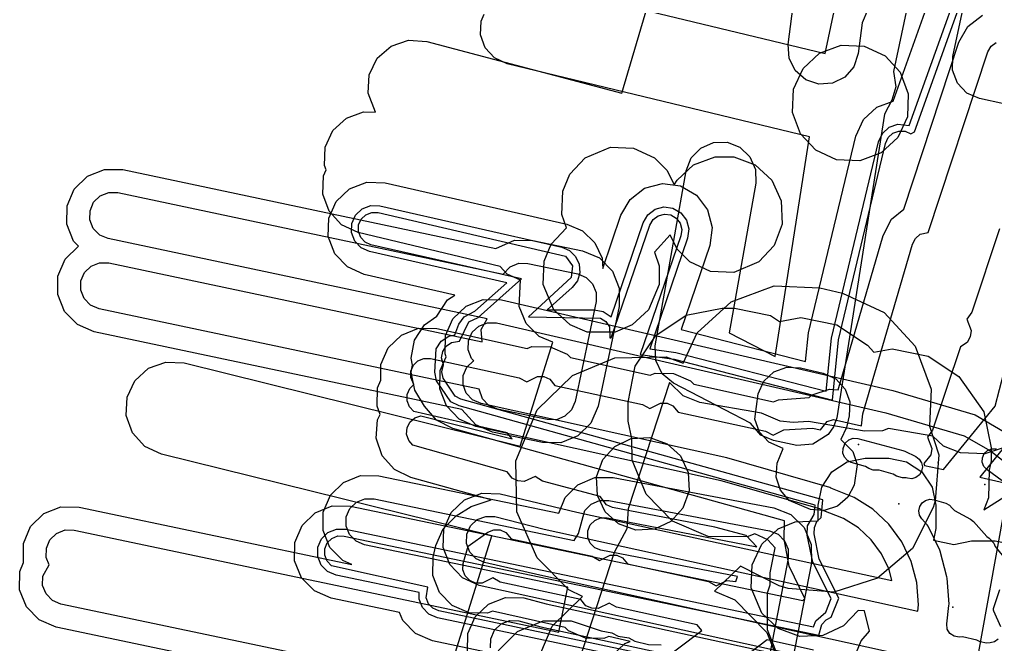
# Model space of a CAD drawing. Header units: metres. Extents: x 3158 to 3711, y 9867 to 11440.
# Drawn here: x 3331.18 to 3372.68, y 10822.32 to 10848.9 of the extents above; entities that cross this region are included whole.
import ezdxf

# ---------------------------------------------------------------- set-up
doc = ezdxf.new("R2010")
doc.units = ezdxf.units.M
for name, color, linetype in [('AI_GREENING_EXCLUSIONS', 1, 'Continuous'), ('AI_GREENING_LAWN', 82, 'Continuous'), ('AI_GREENING_REJECTED', 6, 'Continuous')]:
    doc.layers.add(name, color=color, linetype=linetype)

msp = doc.modelspace()

# ---------------------------------------------------------------- linework, layer by layer
at = {"layer": 'AI_GREENING_EXCLUSIONS'}
for points in [[(3367.25, 10849.323), (3367.012, 10848.762), (3366.843, 10847.451), (3366.656, 10846.896), (3366.271, 10846.455), (3365.746, 10846.195), (3365.163, 10846.156), (3364.608, 10846.342), (3364.167, 10846.727), (3364.167, 10846.727), (3363.907, 10847.252), (3363.867, 10847.836), (3365.441, 10860.007)], [(3349.359, 10820.863), (3351.266, 10826.933), (3337.212, 10830.411), (3336.505, 10830.742), (3335.979, 10831.319), (3335.715, 10832.053), (3335.751, 10832.832), (3336.082, 10833.539), (3336.659, 10834.065), (3337.393, 10834.33), (3338.172, 10834.293), (3352.467, 10830.756), (3353.858, 10835.184), (3353.277, 10835.422), (3352.722, 10835.971), (3352.42, 10836.691), (3352.483, 10837.814), (3351.913, 10838.076), (3351.611, 10838.403), (3345.579, 10839.846), (3344.87, 10840.172), (3344.34, 10840.744), (3344.069, 10841.476), (3344.099, 10842.256), (3344.215, 10842.507), (3344.146, 10842.692), (3344.176, 10843.471), (3344.502, 10844.18), (3345.075, 10844.711), (3345.807, 10844.981), (3346.314, 10844.962), (3345.997, 10845.775), (3346.047, 10846.554), (3346.391, 10847.254), (3346.977, 10847.769), (3347.715, 10848.021), (3348.494, 10847.972), (3356.784, 10845.763), (3360.508, 10858.36)], [(3352.76, 10850.518), (3365.433, 10847.461), (3367.753, 10858.345)], [(3370.688, 10857.725), (3368.337, 10846.696), (3368.439, 10846.039), (3368.272, 10845.478), (3367.953, 10844.872), (3365.928, 10831.956), (3365.791, 10831.575), (3365.557, 10831.244), (3364.911, 10830.837), (3364.229, 10830.786), (3363.235, 10830.996), (3362.698, 10831.227), (3362.258, 10831.726), (3358.992, 10833.429), (3358.508, 10833.83), (3358.231, 10834.393), (3358.209, 10835.021), (3359.529, 10842.467), (3359.741, 10843.012), (3360.146, 10843.435), (3360.682, 10843.67), (3361.267, 10843.682), (3361.813, 10843.469), (3362.235, 10843.064), (3362.47, 10842.528), (3362.483, 10841.943), (3361.355, 10835.58), (3361.355, 10835.58), (3363.303, 10834.565), (3364.768, 10843.919), (3351.909, 10847.021), (3351.378, 10847.266), (3350.981, 10847.696), (3350.779, 10848.246), (3350.802, 10848.83), (3350.939, 10849.125)], [(3354.783, 10821.202), (3348.738, 10822.478), (3348.02, 10822.785), (3347.475, 10823.343), (3347.34, 10823.681), (3344.432, 10824.288), (3343.714, 10824.594), (3343.167, 10825.151), (3342.876, 10825.875), (3342.883, 10826.655), (3343.189, 10827.373), (3343.746, 10827.92), (3344.47, 10828.211), (3345.25, 10828.204), (3364.493, 10824.186), (3364.574, 10824.275), (3363.91, 10825.643), (3363.691, 10826.8), (3363.708, 10827.571), (3349.598, 10831.505), (3348.901, 10831.857), (3348.393, 10832.449), (3347.991, 10833.134), (3347.832, 10833.898), (3347.888, 10834.199), (3347.826, 10834.498), (3347.97, 10835.265), (3348.397, 10835.918), (3348.929, 10836.281), (3349.381, 10836.977), (3349.691, 10837.179), (3345.833, 10838.057), (3345.121, 10838.375), (3344.584, 10838.942), (3344.306, 10839.671), (3344.327, 10840.451), (3344.646, 10841.163), (3345.212, 10841.7), (3345.941, 10841.979), (3346.721, 10841.957), (3354.454, 10840.197), (3355.121, 10839.909), (3355.642, 10839.403), (3355.947, 10838.744), (3355.976, 10838.317), (3356.749, 10840.577), (3357.14, 10841.252), (3357.76, 10841.726), (3358.515, 10841.926), (3359.288, 10841.822), (3359.963, 10841.431), (3360.437, 10840.811), (3360.637, 10840.057), (3360.534, 10839.283), (3359.314, 10835.716), (3364.597, 10834.348), (3364.734, 10835.576), (3366.736, 10843.934), (3367.062, 10844.643), (3367.635, 10845.173), (3368.322, 10845.427), (3371.375, 10853.979)], [(3357.766, 10821.595), (3348.944, 10823.456), (3348.585, 10823.61), (3348.313, 10823.889), (3348.168, 10824.251), (3348.171, 10824.529), (3344.636, 10825.267), (3344.277, 10825.42), (3344.004, 10825.698), (3343.858, 10826.06), (3343.862, 10826.451), (3344.015, 10826.81), (3344.293, 10827.083), (3344.655, 10827.229), (3345.046, 10827.225), (3364.941, 10823.071), (3365.033, 10823.324), (3365.464, 10823.69), (3365.695, 10824.279), (3364.909, 10825.822), (3364.676, 10826.974), (3364.684, 10827.364), (3364.975, 10827.849), (3365.013, 10828.246), (3349.866, 10832.468), (3349.518, 10832.644), (3348.911, 10833.526), (3348.832, 10833.908), (3348.898, 10834.892), (3349.111, 10835.218), (3349.434, 10835.438), (3349.694, 10835.493), (3349.859, 10835.94), (3350.08, 10836.261), (3350.537, 10836.498), (3351.893, 10837.703), (3346.055, 10839.032), (3345.699, 10839.191), (3345.431, 10839.475), (3345.292, 10839.839), (3345.302, 10840.229), (3345.461, 10840.585), (3345.745, 10840.853), (3346.109, 10840.993), (3346.499, 10840.982), (3354.232, 10839.222), (3354.565, 10839.078), (3354.826, 10838.825), (3354.978, 10838.495), (3355.003, 10838.133), (3354.897, 10837.785), (3354.674, 10837.499), (3353.612, 10836.555), (3355.617, 10836.555), (3356, 10836.479), (3356.329, 10836.256), (3357.695, 10840.253), (3357.891, 10840.591), (3358.201, 10840.828), (3358.578, 10840.928), (3358.965, 10840.876), (3359.302, 10840.68), (3359.539, 10840.37), (3359.639, 10839.993), (3359.587, 10839.607), (3357.978, 10834.899), (3359.089, 10834.743), (3365.48, 10833.086), (3365.707, 10835.343), (3367.709, 10843.701), (3367.872, 10844.056), (3368.158, 10844.321), (3368.524, 10844.456), (3369.015, 10844.394), (3372.361, 10853.767)], [(3359.128, 10821.614), (3349.006, 10823.75), (3348.755, 10823.857), (3348.564, 10824.053), (3348.462, 10824.306), (3348.542, 10824.758), (3344.447, 10825.668), (3344.255, 10825.863), (3344.153, 10826.116), (3344.156, 10826.389), (3344.263, 10826.64), (3344.458, 10826.832), (3344.711, 10826.934), (3344.984, 10826.931), (3365.166, 10822.718), (3365.29, 10823.168), (3365.474, 10823.37), (3365.695, 10823.473), (3366.024, 10824.294), (3365.183, 10825.944), (3364.971, 10827.026), (3364.977, 10827.299), (3365.087, 10827.549), (3365.263, 10827.718), (3365.336, 10828.467), (3349.947, 10832.757), (3349.703, 10832.881), (3349.187, 10833.644), (3349.132, 10833.911), (3349.203, 10834.212), (3349.126, 10834.511), (3349.176, 10834.78), (3349.326, 10835.008), (3349.551, 10835.162), (3349.888, 10835.219), (3350.289, 10836.047), (3350.682, 10836.226), (3352.528, 10837.866), (3346.122, 10839.324), (3345.873, 10839.436), (3345.685, 10839.634), (3345.587, 10839.889), (3345.595, 10840.162), (3345.706, 10840.412), (3345.905, 10840.6), (3346.16, 10840.697), (3346.433, 10840.69), (3354.399, 10838.829), (3354.688, 10838.421), (3354.631, 10837.924), (3352.823, 10836.255), (3355.885, 10836.202), (3356.112, 10836.05), (3356.264, 10835.823), (3356.278, 10835.36), (3356.341, 10835.364), (3357.979, 10840.156), (3358.116, 10840.393), (3358.333, 10840.558), (3358.597, 10840.629), (3358.868, 10840.592), (3359.104, 10840.455), (3359.27, 10840.238), (3359.34, 10839.974), (3359.304, 10839.704), (3357.576, 10834.65), (3359.013, 10834.453), (3365.744, 10832.708), (3365.998, 10835.273), (3368, 10843.631), (3368.115, 10843.88), (3368.315, 10844.065), (3368.571, 10844.16), (3368.844, 10844.149), (3369.076, 10844.042), (3369.238, 10844.127), (3372.657, 10853.703)], [(3356.345, 10821.824), (3356.913, 10822.359), (3357.139, 10822.445), (3356.23, 10822.655), (3356.02, 10822.572), (3355.24, 10822.586), (3354.525, 10822.897), (3354.384, 10823.043), (3351.286, 10823.728), (3351.076, 10823.646), (3350.296, 10823.659), (3349.58, 10823.97), (3349.038, 10824.532), (3348.752, 10825.258), (3348.766, 10826.038), (3348.879, 10826.525), (3349.19, 10827.241), (3349.751, 10827.783), (3350.382, 10828.188), (3351.235, 10828.472), (3347.815, 10829.418), (3347.115, 10829.763), (3346.6, 10830.349), (3346.348, 10831.088), (3346.399, 10831.867), (3346.517, 10832.106), (3346.381, 10832.451), (3346.394, 10833.231), (3346.534, 10833.556), (3346.546, 10834.221), (3346.856, 10834.937), (3347.417, 10835.48), (3348.143, 10835.766), (3348.923, 10835.753), (3352.757, 10834.911), (3352.966, 10834.994), (3353.747, 10834.981), (3354.462, 10834.67), (3354.603, 10834.524), (3357.998, 10833.777), (3358.207, 10833.86), (3358.988, 10833.847), (3359.704, 10833.536), (3359.845, 10833.39), (3363.239, 10832.643), (3363.449, 10832.726), (3364.749, 10832.819), (3364.877, 10832.931), (3365.616, 10833.181), (3365.985, 10833.156), (3367.899, 10839.715), (3368.259, 10840.407), (3368.776, 10840.841), (3371.122, 10847.933), (3371.507, 10848.611), (3372.122, 10849.091)], [(3373.035, 10845.313), (3372.001, 10845.541), (3371.466, 10845.776), (3371.061, 10846.198), (3370.848, 10846.742), (3370.859, 10847.326), (3371.309, 10849.384)], [(3358.127, 10821.346), (3360.19, 10822.912), (3359.993, 10823.156), (3356.564, 10823.9), (3356.244, 10824.081), (3355.789, 10823.852), (3355.516, 10823.856), (3355.265, 10823.965), (3355.049, 10824.229), (3351.62, 10824.973), (3351.3, 10825.154), (3350.845, 10824.925), (3350.572, 10824.93), (3350.321, 10825.039), (3350.132, 10825.235), (3350.031, 10825.489), (3350.036, 10825.762), (3350.258, 10826.5), (3351.085, 10827.095), (3351.339, 10827.195), (3351.612, 10827.19), (3351.863, 10827.081), (3352.079, 10826.818), (3355.522, 10826.07), (3355.842, 10825.89), (3356.297, 10826.119), (3356.57, 10826.114), (3356.821, 10826.005), (3357.037, 10825.742), (3360.48, 10824.994), (3360.8, 10824.813), (3361.255, 10825.043), (3361.639, 10824.99), (3361.705, 10825.207), (3355.895, 10826.329), (3355.642, 10826.432), (3355.448, 10826.624), (3355.342, 10826.875), (3355.34, 10827.149), (3355.443, 10827.402), (3355.635, 10827.596), (3355.887, 10827.702), (3356.16, 10827.703), (3362.524, 10826.475), (3362.076, 10826.954), (3360.741, 10827.31), (3356.389, 10828.15), (3356.136, 10828.254), (3355.873, 10828.611), (3353.417, 10829.267), (3353.106, 10829.463), (3352.64, 10829.256), (3352.368, 10829.273), (3352.123, 10829.394), (3351.919, 10829.667), (3347.905, 10830.795), (3347.725, 10831), (3347.637, 10831.259), (3347.655, 10831.531), (3347.776, 10831.776), (3347.981, 10831.957), (3348.239, 10832.045), (3352.13, 10831.06), (3351.917, 10831.32), (3347.95, 10832.233), (3347.76, 10832.429), (3347.66, 10832.683), (3347.664, 10832.956), (3347.773, 10833.207), (3347.951, 10833.379), (3347.812, 10833.673), (3347.816, 10833.946), (3347.925, 10834.197), (3348.121, 10834.387), (3348.375, 10834.487), (3348.648, 10834.482), (3352.424, 10833.666), (3352.744, 10833.485), (3353.199, 10833.715), (3353.472, 10833.71), (3353.722, 10833.601), (3353.939, 10833.338), (3357.665, 10832.532), (3357.985, 10832.351), (3358.44, 10832.581), (3358.713, 10832.576), (3358.963, 10832.467), (3359.18, 10832.204), (3362.906, 10831.398), (3363.226, 10831.217), (3363.681, 10831.447), (3364.892, 10831.525), (3365.231, 10831.446), (3365.525, 10831.804), (3365.784, 10831.891), (3366.975, 10831.625), (3367.039, 10832.128), (3369.147, 10839.351), (3369.273, 10839.593), (3369.482, 10839.769), (3369.823, 10839.844), (3372.356, 10847.524), (3372.491, 10847.762), (3372.706, 10847.93)], [(3372.857, 10839.998), (3371.676, 10836.45), (3371.462, 10836.151), (3371.641, 10835.674), (3371.607, 10835.403), (3371.472, 10835.166), (3371.187, 10834.979), (3370.006, 10831.432), (3369.791, 10831.133), (3369.97, 10830.656), (3369.936, 10830.385), (3369.627, 10830.012), (3369.662, 10829.936), (3370.474, 10829.761), (3372.662, 10832.461), (3374.322, 10838.833)], [(3353.059, 10821.3), (3353.827, 10823.093), (3355.123, 10824.36), (3354.532, 10824.648), (3353.182, 10825.998), (3352.319, 10827.963), (3352.28, 10830.136), (3353.182, 10832.296), (3354.691, 10833.753), (3356.497, 10834.509), (3358.67, 10834.548), (3359.402, 10834.284), (3359.998, 10835.574), (3361.432, 10836.897), (3363.263, 10837.57), (3365.212, 10837.492), (3366.174, 10837.26), (3367.945, 10836.442), (3369.268, 10835.008), (3369.941, 10833.177), (3369.878, 10831.598), (3370.273, 10830.378), (3370.117, 10828.433), (3370.036, 10828.144), (3369.148, 10826.407), (3367.663, 10825.142), (3365.807, 10824.541), (3363.862, 10824.696), (3363.477, 10824.805), (3361.829, 10825.647), (3360.737, 10824.585), (3361.591, 10824.22), (3362.954, 10822.825), (3363.679, 10821.014)], [(3369.666, 10820.665), (3350.724, 10824.831), (3350.011, 10825.149), (3349.475, 10825.716), (3349.196, 10826.445), (3349.217, 10827.225), (3349.535, 10827.937), (3350.101, 10828.474), (3350.83, 10828.753), (3351.61, 10828.732), (3354.871, 10827.946), (3368.277, 10825.033), (3368.151, 10825.503), (3367.832, 10826.17), (3367.395, 10826.767), (3366.854, 10827.276), (3366.217, 10827.679), (3365.308, 10828.033), (3365.215, 10828.092), (3361.012, 10829.278), (3350.581, 10831.588), (3349.868, 10831.905), (3349.33, 10832.47), (3349.05, 10833.199), (3349.07, 10833.979), (3349.323, 10834.547), (3349.273, 10834.677), (3349.291, 10835.457), (3349.606, 10836.171), (3350.171, 10836.71), (3350.899, 10836.991), (3351.679, 10836.973), (3368.313, 10833.128), (3371.815, 10832.081), (3373.05, 10831.367)], [(3363.597, 10821.415), (3362.977, 10822.937), (3362.977, 10824.52), (3363.101, 10824.857), (3363.101, 10825.37), (3363.313, 10826.435), (3362.998, 10826.763), (3362.448, 10827.022), (3362.12, 10826.901), (3360.459, 10826.917), (3358.951, 10827.564), (3357.828, 10828.708), (3357.223, 10830.153), (3357.208, 10831.073), (3357.059, 10831.823), (3357.059, 10832.625), (3357.363, 10834.156), (3358.23, 10835.454), (3359.528, 10836.321), (3361.059, 10836.625), (3361.581, 10836.62), (3363.111, 10836.316), (3363.5, 10836.056), (3364.408, 10836.224), (3365.939, 10835.919), (3367.236, 10835.052), (3367.508, 10834.745), (3368.29, 10834.889), (3369.821, 10834.584), (3371.119, 10833.717), (3372.186, 10832.219), (3372.49, 10830.689), (3372.49, 10830.125), (3372.413, 10829.733), (3372.38, 10828.557), (3372.179, 10828.038), (3373.226, 10828.717)], [(3372.55, 10821.03), (3353.303, 10825.271), (3350.945, 10825.806), (3350.589, 10825.965), (3350.321, 10826.249), (3350.181, 10826.613), (3350.192, 10827.003), (3350.351, 10827.359), (3350.634, 10827.628), (3350.999, 10827.767), (3351.389, 10827.757), (3353.485, 10827.229), (3369.37, 10823.728), (3369.401, 10824.009), (3369.333, 10824.951), (3369.093, 10825.851), (3368.694, 10826.686), (3368.147, 10827.433), (3367.469, 10828.07), (3366.67, 10828.576), (3365.671, 10828.965), (3365.632, 10828.99), (3361.26, 10830.253), (3350.801, 10832.563), (3350.444, 10832.722), (3350.176, 10833.004), (3350.036, 10833.369), (3350.046, 10833.759), (3350.204, 10834.115), (3350.487, 10834.384), (3350.493, 10834.386), (3350.398, 10834.485), (3350.258, 10834.849), (3350.267, 10835.239), (3350.425, 10835.596), (3350.707, 10835.865), (3351.071, 10836.006), (3351.461, 10835.997), (3368.014, 10832.174), (3371.35, 10831.196), (3372.467, 10830.554), (3373.484, 10829.764)], [(3372.966, 10830.663), (3372.229, 10830.424), (3371.198, 10830.465), (3370.47, 10830.748), (3370.018, 10831.18), (3368.134, 10831.511), (3367.879, 10831.402), (3367.114, 10831.388), (3364.73, 10831.806), (3364.072, 10831.759), (3363.522, 10831.814), (3362.732, 10832.156), (3360.113, 10832.615), (3359.393, 10832.892), (3358.811, 10833.467), (3357.064, 10828.085), (3356.995, 10827.231), (3356.462, 10826.228), (3353.856, 10818.199)], [(3373.845, 10831.697), (3372.007, 10829.429), (3373.065, 10829.2)], [(3370.946, 10816.351), (3373.523, 10830.565)], [(3366.665, 10821.756), (3366.967, 10822.478), (3367.322, 10822.885), (3367.102, 10823.753), (3367.102, 10823.753), (3366.836, 10823.756), (3366.223, 10823.107), (3365.342, 10822.698), (3364.356, 10822.659), (3363.439, 10823), (3362.74, 10823.648), (3362.291, 10824.723), (3362.33, 10825.71), (3362.74, 10826.591), (3363.439, 10827.238), (3364.161, 10827.54), (3365.137, 10827.58), (3365.137, 10828.244), (3365.289, 10829.01), (3365.722, 10829.658), (3366.371, 10830.092), (3367.137, 10830.244), (3368.137, 10830.244), (3368.902, 10830.092), (3369.551, 10829.658), (3369.984, 10829.01), (3370.137, 10828.244), (3370.137, 10827.244), (3370.039, 10826.753), (3370.913, 10826.57), (3371.665, 10826.72), (3372.665, 10826.72), (3373.43, 10826.568)], [(3350.803, 10819.25), (3332.729, 10823.056), (3332.012, 10823.363), (3331.466, 10823.921), (3331.175, 10824.645), (3331.184, 10825.425), (3331.345, 10825.801), (3331.338, 10826.619), (3331.645, 10827.337), (3332.203, 10827.882), (3332.927, 10828.173), (3333.708, 10828.164), (3345.313, 10825.72), (3344.924, 10825.885), (3344.378, 10826.443), (3344.086, 10827.166), (3344.094, 10827.947), (3344.399, 10828.665), (3344.956, 10829.211), (3345.68, 10829.503), (3346.46, 10829.495), (3354.105, 10827.899), (3354.379, 10828.564), (3354.925, 10829.115), (3355.64, 10829.417), (3356.416, 10829.424), (3363.256, 10828.134), (3363.982, 10827.842), (3364.54, 10827.293), (3364.844, 10826.572), (3364.849, 10825.79), (3363.685, 10819.764)], [(3352.831, 10819.845), (3332.935, 10824.034), (3332.576, 10824.188), (3332.304, 10824.467), (3332.158, 10824.829), (3332.163, 10825.219), (3332.442, 10825.701), (3332.313, 10826.023), (3332.317, 10826.413), (3332.47, 10826.772), (3332.749, 10827.044), (3333.111, 10827.19), (3333.502, 10827.185), (3354.116, 10822.845), (3354.492, 10824.753), (3345.847, 10826.559), (3345.488, 10826.712), (3345.215, 10826.99), (3345.069, 10827.352), (3345.073, 10827.742), (3345.225, 10828.101), (3345.504, 10828.374), (3345.866, 10828.52), (3346.256, 10828.517), (3354.762, 10826.74), (3354.942, 10827.034), (3355.212, 10828.011), (3355.485, 10828.287), (3355.843, 10828.438), (3356.231, 10828.442), (3363.071, 10827.152), (3363.434, 10827.005), (3363.713, 10826.731), (3363.865, 10826.371), (3363.867, 10825.979), (3362.518, 10818.991)], [(3350.226, 10821.999), (3350.243, 10822.779), (3350.557, 10823.493), (3351.121, 10824.033), (3351.848, 10824.316), (3352.628, 10824.299), (3353.566, 10824.04), (3366.471, 10821.245)], [(3351.211, 10822.172), (3351.219, 10822.562), (3351.376, 10822.92), (3351.658, 10823.189), (3352.022, 10823.331), (3352.412, 10823.322), (3353.35, 10823.064), (3353.35, 10823.064), (3366.256, 10820.269)], [(3351.524, 10822.051), (3352.348, 10822.87), (3353.446, 10823.326), (3354.634, 10823.326), (3355.909, 10822.893), (3356.368, 10822.814), (3356.627, 10822.676), (3357.086, 10822.597), (3357.345, 10822.459), (3357.921, 10822.318), (3358.457, 10822.304)], [(3364.938, 10822.082), (3362.968, 10822.51), (3359.244, 10819.683)]]:
    msp.add_lwpolyline(points, dxfattribs=at)
for points in [[(3367.1, 10847.771), (3367.982, 10847.362), (3368.629, 10846.663), (3368.97, 10845.746), (3368.931, 10844.76), (3368.522, 10843.878), (3367.823, 10843.231), (3366.906, 10842.89), (3365.92, 10842.929), (3365.038, 10843.338), (3364.391, 10844.037), (3364.05, 10844.954), (3364.089, 10845.94), (3364.498, 10846.822), (3365.197, 10847.469), (3366.114, 10847.81), (3367.1, 10847.771)], [(3354.279, 10841.6), (3354.581, 10842.323), (3355.228, 10843.022), (3356.304, 10843.47), (3357.29, 10843.431), (3358.172, 10843.022), (3358.712, 10842.482), (3359.011, 10841.864), (3359.138, 10842.072), (3359.837, 10842.719), (3360.754, 10843.06), (3361.546, 10843.06), (3362.463, 10842.719), (3363.162, 10842.072), (3363.571, 10841.19), (3363.61, 10840.204), (3363.269, 10839.287), (3362.622, 10838.588), (3361.546, 10838.14), (3360.56, 10838.179), (3359.678, 10838.588), (3359.138, 10839.128), (3358.839, 10839.746), (3358.173, 10838.999), (3358.37, 10838.426), (3358.37, 10837.634), (3357.922, 10836.558), (3357.223, 10835.911), (3356.5, 10835.609), (3355.32, 10835.609), (3354.597, 10835.911), (3353.898, 10836.558), (3353.45, 10837.634), (3353.489, 10838.62), (3353.791, 10839.343), (3354.437, 10840.041), (3354.24, 10840.614), (3354.279, 10841.6)], [(3354.919, 10831.189), (3354.195, 10830.898), (3353.414, 10830.905), (3351.292, 10831.349), (3350.574, 10831.655), (3349.987, 10832.313), (3334.352, 10835.619), (3333.635, 10835.927), (3333.089, 10836.485), (3332.8, 10837.209), (3332.809, 10837.99), (3333.116, 10838.707), (3333.684, 10839.256), (3333.475, 10839.47), (3333.185, 10840.194), (3333.195, 10840.974), (3333.502, 10841.692), (3334.061, 10842.237), (3334.785, 10842.527), (3335.565, 10842.517), (3351.431, 10839.163), (3352.219, 10839.517), (3352.999, 10839.509), (3355.122, 10839.065), (3355.84, 10838.759), (3356.386, 10838.202), (3356.677, 10837.478), (3356.67, 10836.698), (3355.782, 10832.453), (3355.476, 10831.735), (3354.919, 10831.189)], [(3354.65, 10832.299), (3354.371, 10832.026), (3354.009, 10831.88), (3353.619, 10831.884), (3351.497, 10832.328), (3351.138, 10832.481), (3350.865, 10832.76), (3350.72, 10833.18), (3334.559, 10836.598), (3334.2, 10836.751), (3333.928, 10837.03), (3333.783, 10837.393), (3333.787, 10837.783), (3333.941, 10838.142), (3334.22, 10838.414), (3334.582, 10838.559), (3334.973, 10838.554), (3350.853, 10835.196), (3350.805, 10835.717), (3351.06, 10836.175), (3334.945, 10839.582), (3334.586, 10839.736), (3334.314, 10840.015), (3334.169, 10840.377), (3334.173, 10840.768), (3334.327, 10841.126), (3334.606, 10841.399), (3334.968, 10841.544), (3335.358, 10841.539), (3351.746, 10838.074), (3352.042, 10838.389), (3352.404, 10838.534), (3352.795, 10838.53), (3354.917, 10838.086), (3355.276, 10837.934), (3355.549, 10837.655), (3355.695, 10837.293), (3355.691, 10836.903), (3354.803, 10832.658), (3354.65, 10832.299)], [(3365.885, 10833.612), (3366.282, 10833.182), (3366.484, 10832.633), (3366.46, 10832.048), (3366.341, 10831.554), (3366.104, 10831.04), (3366.616, 10830.527), (3366.796, 10829.97), (3366.668, 10829.098), (3366.402, 10828.577), (3365.956, 10828.197), (3365.4, 10828.017), (3364.816, 10828.064), (3363.91, 10828.439), (3363.53, 10828.884), (3363.35, 10829.441), (3363.397, 10830.025), (3363.655, 10830.659), (3363.039, 10830.925), (3362.642, 10831.355), (3362.44, 10831.904), (3362.582, 10832.983), (3362.828, 10833.514), (3363.258, 10833.911), (3363.807, 10834.113), (3364.392, 10834.089), (3365.354, 10833.858), (3365.885, 10833.612)], [(3357.978, 10831.117), (3358.714, 10830.851), (3359.278, 10830.339), (3359.612, 10829.638), (3359.651, 10828.85), (3359.385, 10828.114), (3358.873, 10827.55), (3358.172, 10827.216), (3357.384, 10827.177), (3356.648, 10827.443), (3356.084, 10827.955), (3355.75, 10828.656), (3355.711, 10829.444), (3355.977, 10830.18), (3356.489, 10830.744), (3357.19, 10831.078), (3357.978, 10831.117)]]:
    msp.add_lwpolyline(points, close=True, dxfattribs=at)
at = {"layer": 'AI_GREENING_LAWN'}
msp.add_lwpolyline([(3368.882, 10829.4), (3368.722, 10829.401), (3368.464, 10829.474), (3368.327, 10829.557), (3367.732, 10829.727), (3367.55, 10829.732), (3367.55, 10829.739), (3367.473, 10829.737), (3367.295, 10829.803), (3367.154, 10829.889), (3366.549, 10830.061), (3366.382, 10830.145), (3366.257, 10830.286), (3366.193, 10830.462), (3366.198, 10830.649), (3366.209, 10830.701), (3366.29, 10830.884), (3366.437, 10831.021), (3366.625, 10831.089), (3366.825, 10831.077), (3368.733, 10830.575), (3368.824, 10830.541), (3369.289, 10830.316), (3369.437, 10830.207), (3369.535, 10830.051), (3369.571, 10829.87), (3369.538, 10829.689), (3369.442, 10829.532), (3369.296, 10829.42), (3369.119, 10829.369), (3368.935, 10829.385), (3368.882, 10829.4)], close=True, dxfattribs=at)
for points in [[(3372.967, 10829.284), (3372.322, 10829.746), (3372.189, 10829.887), (3372.119, 10830.069), (3372.125, 10830.263), (3372.203, 10830.44), (3372.344, 10830.574), (3372.525, 10830.645), (3372.719, 10830.641)], [(3372.799, 10822.543), (3372.644, 10822.429), (3372.458, 10822.381), (3372.294, 10822.372), (3372.033, 10822.43), (3371.891, 10822.505), (3371.277, 10822.64), (3371.132, 10822.632), (3370.919, 10822.667), (3370.741, 10822.789), (3370.631, 10822.975), (3370.609, 10823.19), (3370.702, 10823.981), (3370.703, 10824.029), (3370.622, 10825.144), (3370.614, 10825.19), (3370.323, 10826.28), (3370.307, 10826.324), (3369.812, 10827.348), (3369.776, 10827.403), (3369.546, 10827.667), (3369.452, 10827.825), (3369.422, 10828.006), (3369.46, 10828.185), (3369.559, 10828.339), (3369.708, 10828.447), (3369.885, 10828.494), (3370.068, 10828.474), (3370.567, 10828.322), (3370.729, 10828.238), (3370.839, 10828.114), (3370.94, 10828.017), (3371.614, 10827.648), (3371.747, 10827.542), (3372.309, 10826.911), (3372.416, 10826.842), (3372.603, 10826.622), (3372.662, 10826.487), (3373.136, 10825.901)], [(3372.851, 10824.635), (3372.586, 10823.828), (3372.58, 10823.785), (3372.591, 10823.742), (3372.886, 10823.085)]]:
    msp.add_lwpolyline(points, dxfattribs=at)
at = {"layer": 'AI_GREENING_REJECTED'}
for p in [(3366.86, 10830.82), (3370.24, 10830.05), (3372.23, 10829.12), (3368.57, 10828.3), (3370.86, 10823.9)]:
    msp.add_point(p, dxfattribs=at)

doc.saveas('drawing.dxf')
